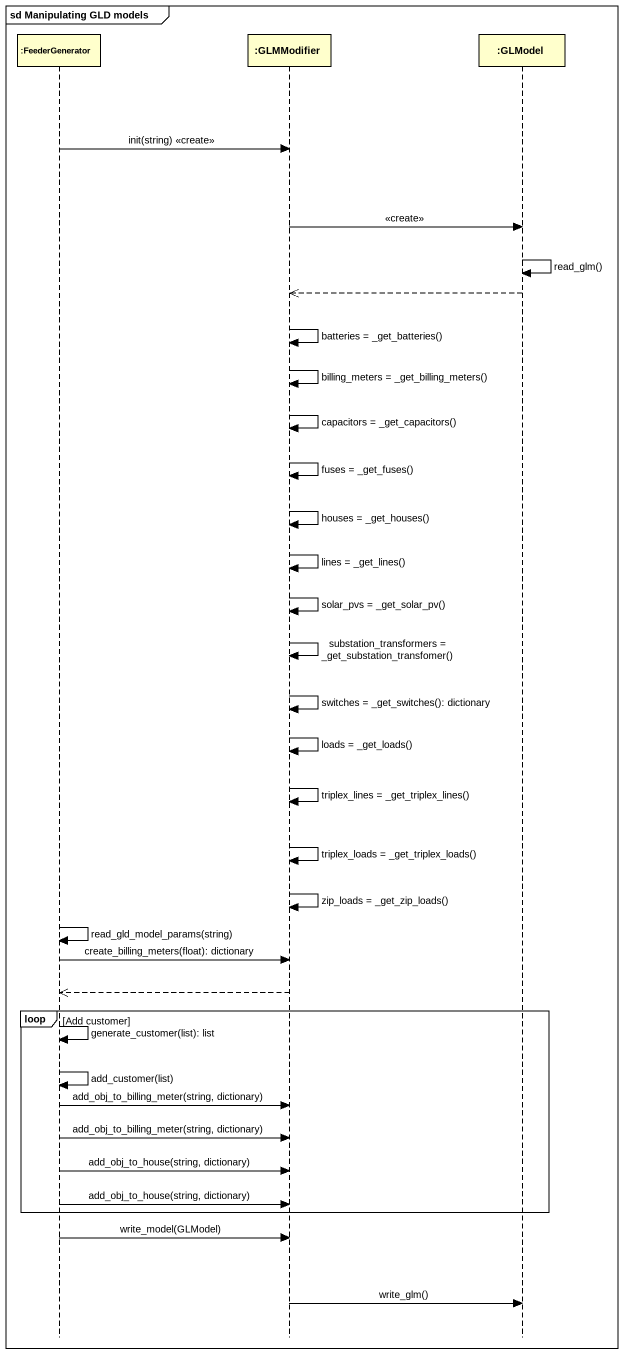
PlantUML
@startuml
mainframe sd Manipulating GLD models
hide footbox
participant ":FeederGenerator" as FeederGenerator
participant ":GLMModifier" as GLMModifier
participant ":GLModel" as GLModel

FeederGenerator -> GLMModifier : init(string) <<create>>
GLMModifier -> GLModel : <<create>>
GLModel -> GLModel : read_glm()
GLModel -->> GLMModifier
GLMModifier -> GLMModifier : batteries = _get_batteries()
GLMModifier -> GLMModifier : billing_meters = _get_billing_meters()
GLMModifier -> GLMModifier : capacitors = _get_capacitors()
GLMModifier -> GLMModifier : fuses = _get_fuses()
GLMModifier -> GLMModifier : houses = _get_houses()
GLMModifier -> GLMModifier : lines = _get_lines()
GLMModifier -> GLMModifier : solar_pvs = _get_solar_pv()
GLMModifier -> GLMModifier : substation_transformers = _get_substation_transfomer()
GLMModifier -> GLMModifier : switches = _get_switches(): dictionary
GLMModifier -> GLMModifier : loads = _get_loads()
GLMModifier -> GLMModifier : triplex_lines = _get_triplex_lines()
GLMModifier -> GLMModifier : triplex_loads = _get_triplex_loads()
GLMModifier -> GLMModifier : zip_loads = _get_zip_loads()
FeederGenerator -> FeederGenerator : read_gld_model_params(string)
FeederGenerator -> GLMModifier : create_billing_meters(float): dictionary
GLMModifier -->> FeederGenerator
loop Add customer
  FeederGenerator -> FeederGenerator : generate_customer(list): list
  FeederGenerator -> FeederGenerator : add_customer(list)
  FeederGenerator -> GLMModifier : add_obj_to_billing_meter(string, dictionary)
  FeederGenerator -> GLMModifier : add_obj_to_billing_meter(string, dictionary)
  FeederGenerator -> GLMModifier : add_obj_to_house(string, dictionary)
  FeederGenerator -> GLMModifier : add_obj_to_house(string, dictionary)
end
FeederGenerator -> GLMModifier : write_model(GLModel)
GLMModifier -> GLModel : write_glm()
@enduml
